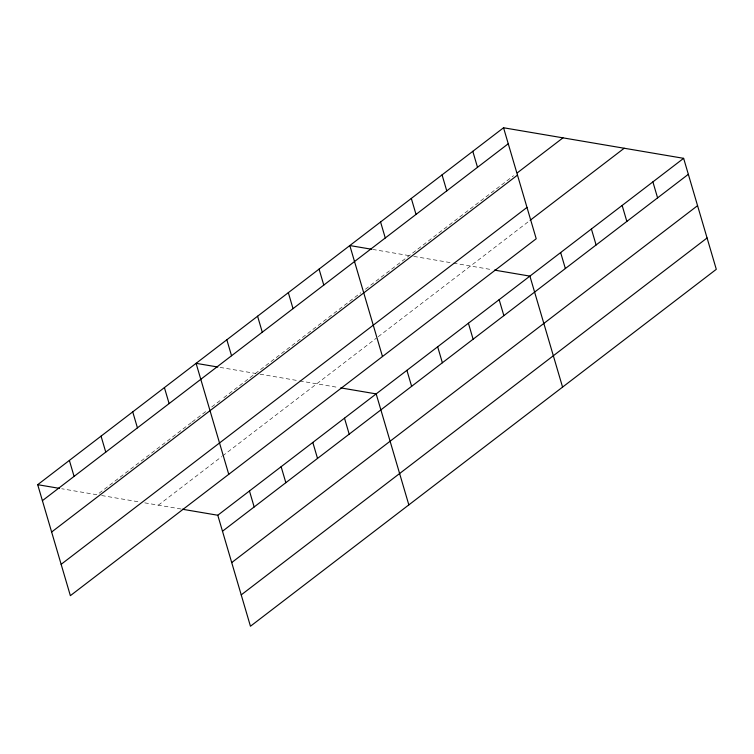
<?xml version="1.0" encoding="UTF-8"?>
<svg xmlns="http://www.w3.org/2000/svg" width="754" height="754" viewBox="0 0 754 754"><rect width="100%" height="100%" fill="white"/><g stroke="black" fill="none" stroke-linecap="round" stroke-linejoin="round"><path stroke-width="0.57" stroke-dasharray="3.77 2.83" d="M191.233 422.674L97.125 494.765L61.696 488.752M192.157 421.957L207.067 410.534M211.723 406.962L221.978 399.111M223.834 397.688L360.798 292.75M365.454 289.187L513.597 175.682M158.359 505.161L221.714 456.622M222.647 455.906L376.378 338.122M378.235 336.699L529.176 221.054M372.674 249.423L409.252 255.634M413.786 256.407L452.334 262.948M453.465 263.137L492.192 269.715M220.093 367.405L255.521 373.418M260.055 374.182L298.603 380.732M299.734 380.921L338.461 387.49M101.658 495.538L139.075 501.891M144.749 502.852L181.214 509.035"/><path stroke-width="1.13" d="M503.549 127.765L536.217 238.754L70.367 595.669L37.7 484.681L503.549 127.765L683.633 158.331L716.3 269.319L250.451 626.235L217.783 515.246L182.355 509.233M42.403 500.665L508.262 143.75M517.329 172.826L562.984 137.85M51.63 532.022L517.489 175.107M61.14 564.322L526.989 207.407M530.109 220.338L624.208 148.246M217.783 515.246L683.633 158.331M222.487 531.231L688.336 174.315M231.714 562.578L697.563 205.663M241.223 594.887L707.073 237.972M371.534 249.235L349.818 245.55L382.485 356.538M494.473 270.102L529.902 276.115L562.569 387.104M217.802 367.019L196.087 363.334L228.754 474.323M340.742 387.886L376.171 393.899L408.838 504.878M37.7 484.681L59.415 488.366M652.889 181.884L657.592 197.878M622.144 205.446L626.847 221.431M591.4 228.999L596.103 244.984M560.646 252.552L565.359 268.547M472.805 151.318L477.508 167.313M499.157 299.668L503.861 315.653M442.061 174.881L446.764 190.866M468.413 323.221L473.116 339.215M411.316 198.434L416.019 214.419M437.669 346.783L442.372 362.768M380.572 221.987L385.275 237.981M406.915 370.337L411.627 386.321M319.074 269.103L323.777 285.087M344.493 418.168L349.196 434.153M288.33 292.665L293.033 308.65M312.816 442.438L317.519 458.423M257.585 316.218L262.288 332.203M281.138 466.707L285.841 482.692M226.831 339.771L231.544 355.756M249.461 490.977L254.164 506.961M164.41 387.603L169.113 403.588M132.732 411.873L137.435 427.857M101.055 436.142L105.758 452.127M69.377 460.411L74.081 476.396"/></g></svg>
